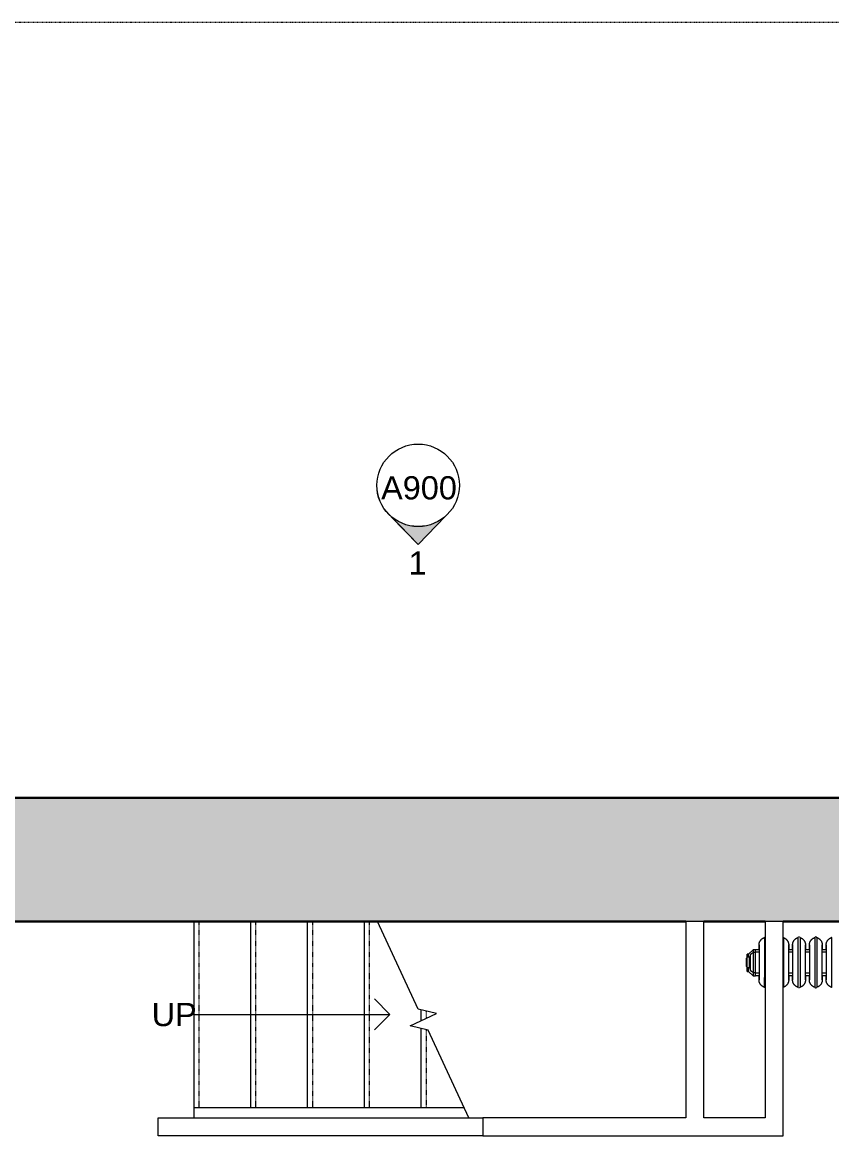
# Model space of a CAD drawing. Header units: inches. Extents: x -1287 to 1590, y -3558 to 989.
# Drawn here: x 69.1 to 225.9, y 773 to 988.8 of the extents above; entities that cross this region are included whole.
import ezdxf

# ---------------------------------------------------------------- set-up
doc = ezdxf.new("R2010")
doc.units = ezdxf.units.IN
doc.header["$MEASUREMENT"] = 0
doc.linetypes.add('Dash_2_', pattern=[0.25, 0.125, -0.125])
doc.linetypes.add('Overhead 1_16_', pattern=[0.101562, 0.0625, -0.039062])
for name, color, linetype, lineweight in [('A-GENM', 13, 'Continuous', 9), ('A-WALL', 113, 'Continuous', 18), ('A-WALL-PATT', 111, 'Continuous', 18), ('G-ANNO-SYMB', 111, 'Continuous', 9), ('I-WALL', 2, 'Continuous', 18), ('S-STRS', 31, 'Continuous', 18), ('S-STRS-ANNO', 31, 'Continuous', 9), ('S-STRS-IDEN', 31, 'Continuous', 9), ('S-STRS-MBND', 31, 'Continuous', 18)]:
    doc.layers.add(name, color=color, linetype=linetype, lineweight=lineweight)
doc.styles.add('Arial', font='arial.ttf', dxfattribs={"height": 4.5})
doc.styles.add('Swis721 Lt BT', font='swissl.ttf', dxfattribs={"height": 4.5})

# ---------------------------------------------------------------- blocks, each defined once
blk = doc.blocks.new('Cast_Iron_Radiator_8182 - Cast_Iron_Radiator_8182-V67-1st Floor Construction')
at = {"layer": 'A-GENM'}
for p, q in [((0.97, 4.81), (0.94, 4.85)), ((0.97, 1), (0.97, 4.81)), ((3.81, 4.85), (3.78, 4.81)), ((3.78, 1), (3.78, 4.81)), ((4, 4.93), (3.96, 4.93)), ((4.04, 4.93), (4, 4.93)), ((4.22, 4.81), (4.19, 4.85)), ((4.22, 1), (4.22, 4.81)), ((7.06, 4.85), (7.03, 4.81)), ((7.03, 1), (7.03, 4.81)), ((7.25, 4.93), (7.21, 4.93)), ((7.29, 4.93), (7.25, 4.93)), ((7.47, 4.81), (7.44, 4.85)), ((7.47, 1), (7.47, 4.81)), ((10.31, 4.85), (10.28, 4.81)), ((10.28, 1), (10.28, 4.81)), ((13.97, 4.81), (13.94, 4.85)), ((13.97, 1), (13.97, 4.81)), ((2.75, 2.56), (2, 2.56)), ((6, 2.56), (5.25, 2.56)), ((9.25, 2.56), (8.5, 2.56)), ((15.7, 2.56), (15, 2.56)), ((16.11, 2.57), (15.7, 2.57)), ((15.7, 2.57), (15.7, 2.56)), ((15.7, 2.55), (15.7, 2.44)), ((15.7, 2.45), (15.7, 2.3)), ((15.7, 2.29), (15.7, 2.02)), ((17.06, 1.77), (16.11, 2.57)), ((16.11, 1.92), (16.11, 2.57)), ((0.97, -1), (0.97, 1)), ((2.82, 2), (1.93, 2)), ((2, -1), (2, 1)), ((2.75, 1), (2.75, -1)), ((3.78, -1), (3.78, 1)), ((4.22, -1), (4.22, 1)), ((6.07, 2), (5.18, 2)), ((5.25, -1), (5.25, 1)), ((6, 1), (6, -1)), ((7.03, -1), (7.03, 1)), ((7.47, -1), (7.47, 1)), ((9.32, 2), (8.43, 2)), ((8.5, -1), (8.5, 1)), ((9.25, 1), (9.25, -1)), ((10.28, -1), (10.28, 1)), ((13.97, -1), (13.97, 1)), ((15.7, 2), (14.93, 2)), ((15, -1), (15, 1)), ((15.7, 2), (15.7, -2)), ((16.07, 1.93), (15.7, 1.93)), ((16.62, 1.55), (16.07, 1.93)), ((16.07, 1.93), (16.07, -1.93)), ((16.85, 0.99), (16.62, 1.55)), ((16.62, 1.55), (16.62, -1.55)), ((17.27, 0.99), (16.85, 0.99)), ((16.85, 0.99), (16.85, -0.99)), ((17.31, 1.77), (17.06, 1.77)), ((17.06, 1.77), (17.06, 1.01)), ((17.45, 0.82), (17.27, 0.99)), ((17.27, 0.99), (17.27, -0.99)), ((17.31, 1.77), (17.31, 0.96)), ((17.45, 0.82), (17.45, -0.82)), ((0.97, -4.81), (0.97, -1)), ((1.93, -2), (2.82, -2)), ((3.78, -4.81), (3.78, -1)), ((4.22, -4.81), (4.22, -1)), ((5.18, -2), (6.07, -2)), ((7.03, -4.81), (7.03, -1)), ((7.47, -4.81), (7.47, -1)), ((8.43, -2), (9.32, -2)), ((10.28, -4.81), (10.28, -1)), ((13.97, -4.81), (13.97, -1)), ((14.93, -2), (15.7, -2)), ((15.7, -1.93), (16.07, -1.93)), ((15.7, -2.01), (15.7, -2.19)), ((16.07, -1.93), (16.62, -1.55)), ((16.11, -2.44), (17.06, -1.63)), ((16.11, -2.44), (16.11, -1.94)), ((16.62, -1.55), (16.85, -0.99)), ((16.85, -0.99), (17.27, -0.99)), ((17.06, -1.03), (17.06, -1.63)), ((17.06, -1.63), (17.31, -1.63)), ((17.27, -0.99), (17.45, -0.82)), ((17.31, -0.98), (17.31, -1.63)), ((2, -2.44), (2.75, -2.44)), ((5.25, -2.44), (6, -2.44)), ((8.5, -2.44), (9.25, -2.44)), ((15, -2.44), (15.7, -2.44)), ((15.7, -2.19), (15.7, -2.3)), ((15.7, -2.29), (15.7, -2.44)), ((15.7, -2.44), (16.11, -2.44)), ((0.94, -4.85), (0.97, -4.81)), ((3.78, -4.81), (3.81, -4.85)), ((3.96, -4.93), (4, -4.93)), ((4, -4.93), (4.04, -4.93)), ((4.19, -4.85), (4.22, -4.81)), ((7.03, -4.81), (7.06, -4.85)), ((7.21, -4.93), (7.25, -4.93)), ((7.25, -4.93), (7.29, -4.93)), ((7.44, -4.85), (7.47, -4.81)), ((10.28, -4.81), (10.31, -4.85)), ((13.94, -4.85), (13.97, -4.81))]:
    blk.add_line(p, q, dxfattribs=at)
at = {"layer": 'A-GENM', "flags": 128}
for points in [[(0.92, 4.88), (0.93, 4.87), (0.93, 4.87), (0.93, 4.86), (0.94, 4.85), (0.94, 4.85)], [(0.97, 4.81), (1.02, 4.79), (1.08, 4.77), (1.14, 4.74), (1.19, 4.72), (1.24, 4.69), (1.29, 4.66), (1.34, 4.62), (1.39, 4.59), (1.44, 4.55), (1.49, 4.51), (1.53, 4.47), (1.57, 4.43), (1.61, 4.39), (1.65, 4.34), (1.69, 4.3), (1.73, 4.25), (1.76, 4.2), (1.79, 4.15), (1.82, 4.1), (1.85, 4.04), (1.87, 3.99), (1.9, 3.93), (1.92, 3.88), (1.94, 3.82), (1.95, 3.76), (1.97, 3.7), (1.98, 3.64), (1.99, 3.58), (2, 3.52), (2, 3.47), (2, 3.41), (2, 3.38)], [(2.75, 3.38), (2.75, 3.44), (2.75, 3.5), (2.76, 3.56), (2.77, 3.62), (2.78, 3.68), (2.79, 3.74), (2.81, 3.8), (2.82, 3.85), (2.84, 3.91), (2.87, 3.97), (2.89, 4.02), (2.92, 4.08), (2.95, 4.13), (2.98, 4.18), (3.01, 4.23), (3.04, 4.28), (3.08, 4.33), (3.12, 4.37), (3.16, 4.42), (3.2, 4.46), (3.25, 4.5), (3.29, 4.54), (3.34, 4.58), (3.39, 4.61), (3.44, 4.65), (3.49, 4.68), (3.54, 4.71), (3.59, 4.73), (3.65, 4.76), (3.7, 4.78), (3.76, 4.8)], [(3.81, 4.85), (3.81, 4.85), (3.82, 4.86), (3.82, 4.87), (3.83, 4.87), (3.83, 4.88)], [(3.84, 4.89), (3.85, 4.89), (3.85, 4.9), (3.86, 4.9), (3.87, 4.9)], [(3.88, 4.91), (3.88, 4.92), (3.89, 4.92), (3.9, 4.92), (3.91, 4.92), (3.91, 4.93)], [(4.09, 4.93), (4.1, 4.92), (4.1, 4.92), (4.11, 4.92), (4.12, 4.91), (4.12, 4.91)], [(4.14, 4.9), (4.14, 4.9), (4.15, 4.9), (4.15, 4.89), (4.16, 4.89)], [(4.17, 4.88), (4.18, 4.87), (4.18, 4.87), (4.18, 4.86), (4.19, 4.85), (4.19, 4.85)], [(4.22, 4.81), (4.27, 4.79), (4.33, 4.77), (4.39, 4.74), (4.44, 4.72), (4.49, 4.69), (4.54, 4.66), (4.59, 4.62), (4.64, 4.59), (4.69, 4.55), (4.74, 4.51), (4.78, 4.47), (4.82, 4.43), (4.86, 4.39), (4.9, 4.34), (4.94, 4.3), (4.98, 4.25), (5.01, 4.2), (5.04, 4.15), (5.07, 4.1), (5.1, 4.04), (5.12, 3.99), (5.15, 3.93), (5.17, 3.88), (5.19, 3.82), (5.2, 3.76), (5.22, 3.7), (5.23, 3.64), (5.24, 3.58), (5.25, 3.52), (5.25, 3.47), (5.25, 3.41), (5.25, 3.38)], [(6, 3.38), (6, 3.44), (6, 3.5), (6.01, 3.56), (6.02, 3.62), (6.03, 3.68), (6.04, 3.74), (6.06, 3.8), (6.07, 3.85), (6.09, 3.91), (6.12, 3.97), (6.14, 4.02), (6.17, 4.08), (6.2, 4.13), (6.23, 4.18), (6.26, 4.23), (6.29, 4.28), (6.33, 4.33), (6.37, 4.37), (6.41, 4.42), (6.45, 4.46), (6.5, 4.5), (6.54, 4.54), (6.59, 4.58), (6.64, 4.61), (6.69, 4.65), (6.74, 4.68), (6.79, 4.71), (6.84, 4.73), (6.9, 4.76), (6.95, 4.78), (7.01, 4.8)], [(7.06, 4.85), (7.06, 4.85), (7.07, 4.86), (7.07, 4.87), (7.08, 4.87), (7.08, 4.88)], [(7.09, 4.89), (7.1, 4.89), (7.1, 4.9), (7.11, 4.9), (7.12, 4.9)], [(7.13, 4.91), (7.13, 4.92), (7.14, 4.92), (7.15, 4.92), (7.16, 4.92), (7.16, 4.93)], [(7.34, 4.93), (7.35, 4.92), (7.35, 4.92), (7.36, 4.92), (7.37, 4.91), (7.37, 4.91)], [(7.39, 4.9), (7.39, 4.9), (7.4, 4.9), (7.4, 4.89), (7.41, 4.89)], [(7.42, 4.88), (7.43, 4.87), (7.43, 4.87), (7.43, 4.86), (7.44, 4.85), (7.44, 4.85)], [(7.47, 4.81), (7.52, 4.79), (7.58, 4.77), (7.64, 4.74), (7.69, 4.72), (7.74, 4.69), (7.79, 4.66), (7.84, 4.62), (7.89, 4.59), (7.94, 4.55), (7.99, 4.51), (8.03, 4.47), (8.07, 4.43), (8.11, 4.39), (8.15, 4.34), (8.19, 4.3), (8.23, 4.25), (8.26, 4.2), (8.29, 4.15), (8.32, 4.1), (8.35, 4.04), (8.37, 3.99), (8.4, 3.93), (8.42, 3.88), (8.44, 3.82), (8.45, 3.76), (8.47, 3.7), (8.48, 3.64), (8.49, 3.58), (8.5, 3.52), (8.5, 3.47), (8.5, 3.41), (8.5, 3.38)], [(9.25, 3.38), (9.25, 3.44), (9.25, 3.5), (9.26, 3.56), (9.27, 3.62), (9.28, 3.68), (9.29, 3.74), (9.31, 3.8), (9.32, 3.85), (9.34, 3.91), (9.37, 3.97), (9.39, 4.02), (9.42, 4.08), (9.45, 4.13), (9.48, 4.18), (9.51, 4.23), (9.54, 4.28), (9.58, 4.33), (9.62, 4.37), (9.66, 4.42), (9.7, 4.46), (9.75, 4.5), (9.79, 4.54), (9.84, 4.58), (9.89, 4.61), (9.94, 4.65), (9.99, 4.68), (10.04, 4.71), (10.09, 4.73), (10.15, 4.76), (10.2, 4.78), (10.26, 4.8)], [(10.31, 4.85), (10.31, 4.85), (10.32, 4.86), (10.32, 4.87), (10.33, 4.87), (10.33, 4.88)], [(13.84, 4.93), (13.85, 4.92), (13.85, 4.92), (13.86, 4.92), (13.87, 4.91), (13.87, 4.91)], [(13.89, 4.9), (13.89, 4.9), (13.9, 4.9), (13.9, 4.89), (13.91, 4.89)], [(13.92, 4.88), (13.93, 4.87), (13.93, 4.87), (13.93, 4.86), (13.94, 4.85), (13.94, 4.85)], [(13.97, 4.81), (14.02, 4.79), (14.08, 4.77), (14.14, 4.74), (14.19, 4.72), (14.24, 4.69), (14.29, 4.66), (14.34, 4.62), (14.39, 4.59), (14.44, 4.55), (14.49, 4.51), (14.53, 4.47), (14.57, 4.43), (14.61, 4.39), (14.65, 4.34), (14.69, 4.3), (14.73, 4.25), (14.76, 4.2), (14.79, 4.15), (14.82, 4.1), (14.85, 4.04), (14.87, 3.99), (14.9, 3.93), (14.92, 3.88), (14.94, 3.82), (14.95, 3.76), (14.97, 3.7), (14.98, 3.64), (14.99, 3.58), (15, 3.52), (15, 3.47), (15, 3.41), (15, 3.38)], [(2, 1), (2, 1.1), (2, 1.19), (2, 1.29), (2, 1.38), (2, 1.47), (2, 1.57), (2, 1.66), (2, 1.75), (2, 1.84), (2, 1.93), (2, 2.02), (2, 2.1), (2, 2.18), (2, 2.27), (2, 2.35), (2, 2.42), (2, 2.5), (2, 2.57), (2, 2.64), (2, 2.71), (2, 2.77), (2, 2.84), (2, 2.9), (2, 2.95), (2, 3.01), (2, 3.06), (2, 3.1), (2, 3.15), (2, 3.18), (2, 3.22), (2, 3.25), (2, 3.28), (2, 3.31), (2, 3.33), (2, 3.35), (2, 3.36), (2, 3.37), (2, 3.38), (2, 3.38), (2, 3.38)], [(2, 3.38), (2, 3.38), (2, 3.38), (2, 3.37), (2, 3.35), (2, 3.34), (2, 3.31), (2, 3.29), (2, 3.26), (2, 3.23), (2, 3.19), (2, 3.16), (2, 3.11), (2, 3.07), (2, 3.02), (2, 2.97), (2, 2.91), (2, 2.85), (2, 2.79), (2, 2.73), (2, 2.66), (2, 2.59), (2, 2.56)], [(2.75, 3.38), (2.75, 3.38), (2.75, 3.38), (2.75, 3.37), (2.75, 3.35), (2.75, 3.34), (2.75, 3.31), (2.75, 3.29), (2.75, 3.26), (2.75, 3.23), (2.75, 3.19), (2.75, 3.16), (2.75, 3.11), (2.75, 3.07), (2.75, 3.02), (2.75, 2.97), (2.75, 2.91), (2.75, 2.85), (2.75, 2.79), (2.75, 2.73), (2.75, 2.66), (2.75, 2.59), (2.75, 2.52), (2.75, 2.44), (2.75, 2.37), (2.75, 2.29), (2.75, 2.21), (2.75, 2.12), (2.75, 2.04), (2.75, 1.95), (2.75, 1.86), (2.75, 1.77), (2.75, 1.68), (2.75, 1.59), (2.75, 1.5), (2.75, 1.41), (2.75, 1.31), (2.75, 1.22), (2.75, 1.12), (2.75, 1.03), (2.75, 1)], [(2.75, 2.57), (2.75, 2.64), (2.75, 2.71), (2.75, 2.77), (2.75, 2.84), (2.75, 2.9), (2.75, 2.95), (2.75, 3.01), (2.75, 3.06), (2.75, 3.1), (2.75, 3.15), (2.75, 3.18), (2.75, 3.22), (2.75, 3.25), (2.75, 3.28), (2.75, 3.31), (2.75, 3.33), (2.75, 3.35), (2.75, 3.36), (2.75, 3.37), (2.75, 3.38), (2.75, 3.38), (2.75, 3.38)], [(5.25, 1), (5.25, 1.1), (5.25, 1.19), (5.25, 1.29), (5.25, 1.38), (5.25, 1.47), (5.25, 1.57), (5.25, 1.66), (5.25, 1.75), (5.25, 1.84), (5.25, 1.93), (5.25, 2.02), (5.25, 2.1), (5.25, 2.18), (5.25, 2.27), (5.25, 2.35), (5.25, 2.42), (5.25, 2.5), (5.25, 2.57), (5.25, 2.64), (5.25, 2.71), (5.25, 2.77), (5.25, 2.84), (5.25, 2.9), (5.25, 2.95), (5.25, 3.01), (5.25, 3.06), (5.25, 3.1), (5.25, 3.15), (5.25, 3.18), (5.25, 3.22), (5.25, 3.25), (5.25, 3.28), (5.25, 3.31), (5.25, 3.33), (5.25, 3.35), (5.25, 3.36), (5.25, 3.37), (5.25, 3.38), (5.25, 3.38), (5.25, 3.38)], [(5.25, 3.38), (5.25, 3.38), (5.25, 3.38), (5.25, 3.37), (5.25, 3.35), (5.25, 3.34), (5.25, 3.31), (5.25, 3.29), (5.25, 3.26), (5.25, 3.23), (5.25, 3.19), (5.25, 3.16), (5.25, 3.11), (5.25, 3.07), (5.25, 3.02), (5.25, 2.97), (5.25, 2.91), (5.25, 2.85), (5.25, 2.79), (5.25, 2.73), (5.25, 2.66), (5.25, 2.59), (5.25, 2.56)], [(6, 3.38), (6, 3.38), (6, 3.38), (6, 3.37), (6, 3.35), (6, 3.34), (6, 3.31), (6, 3.29), (6, 3.26), (6, 3.23), (6, 3.19), (6, 3.16), (6, 3.11), (6, 3.07), (6, 3.02), (6, 2.97), (6, 2.91), (6, 2.85), (6, 2.79), (6, 2.73), (6, 2.66), (6, 2.59), (6, 2.52), (6, 2.44), (6, 2.37), (6, 2.29), (6, 2.21), (6, 2.12), (6, 2.04), (6, 1.95), (6, 1.86), (6, 1.77), (6, 1.68), (6, 1.59), (6, 1.5), (6, 1.41), (6, 1.31), (6, 1.22), (6, 1.12), (6, 1.03), (6, 1)], [(6, 2.57), (6, 2.64), (6, 2.71), (6, 2.77), (6, 2.84), (6, 2.9), (6, 2.95), (6, 3.01), (6, 3.06), (6, 3.1), (6, 3.15), (6, 3.18), (6, 3.22), (6, 3.25), (6, 3.28), (6, 3.31), (6, 3.33), (6, 3.35), (6, 3.36), (6, 3.37), (6, 3.38), (6, 3.38), (6, 3.38)], [(8.5, 1), (8.5, 1.1), (8.5, 1.19), (8.5, 1.29), (8.5, 1.38), (8.5, 1.47), (8.5, 1.57), (8.5, 1.66), (8.5, 1.75), (8.5, 1.84), (8.5, 1.93), (8.5, 2.02), (8.5, 2.1), (8.5, 2.18), (8.5, 2.27), (8.5, 2.35), (8.5, 2.42), (8.5, 2.5), (8.5, 2.57), (8.5, 2.64), (8.5, 2.71), (8.5, 2.77), (8.5, 2.84), (8.5, 2.9), (8.5, 2.95), (8.5, 3.01), (8.5, 3.06), (8.5, 3.1), (8.5, 3.15), (8.5, 3.18), (8.5, 3.22), (8.5, 3.25), (8.5, 3.28), (8.5, 3.31), (8.5, 3.33), (8.5, 3.35), (8.5, 3.36), (8.5, 3.37), (8.5, 3.38), (8.5, 3.38), (8.5, 3.38)], [(8.5, 3.38), (8.5, 3.38), (8.5, 3.38), (8.5, 3.37), (8.5, 3.35), (8.5, 3.34), (8.5, 3.31), (8.5, 3.29), (8.5, 3.26), (8.5, 3.23), (8.5, 3.19), (8.5, 3.16), (8.5, 3.11), (8.5, 3.07), (8.5, 3.02), (8.5, 2.97), (8.5, 2.91), (8.5, 2.85), (8.5, 2.79), (8.5, 2.73), (8.5, 2.66), (8.5, 2.59), (8.5, 2.56)], [(9.25, 3.38), (9.25, 3.38), (9.25, 3.38), (9.25, 3.37), (9.25, 3.35), (9.25, 3.34), (9.25, 3.31), (9.25, 3.29), (9.25, 3.26), (9.25, 3.23), (9.25, 3.19), (9.25, 3.16), (9.25, 3.11), (9.25, 3.07), (9.25, 3.02), (9.25, 2.97), (9.25, 2.91), (9.25, 2.85), (9.25, 2.79), (9.25, 2.73), (9.25, 2.66), (9.25, 2.59), (9.25, 2.52), (9.25, 2.44), (9.25, 2.37), (9.25, 2.29), (9.25, 2.21), (9.25, 2.12), (9.25, 2.04), (9.25, 1.95), (9.25, 1.86), (9.25, 1.77), (9.25, 1.68), (9.25, 1.59), (9.25, 1.5), (9.25, 1.41), (9.25, 1.31), (9.25, 1.22), (9.25, 1.12), (9.25, 1.03), (9.25, 1)], [(9.25, 2.57), (9.25, 2.64), (9.25, 2.71), (9.25, 2.77), (9.25, 2.84), (9.25, 2.9), (9.25, 2.95), (9.25, 3.01), (9.25, 3.06), (9.25, 3.1), (9.25, 3.15), (9.25, 3.18), (9.25, 3.22), (9.25, 3.25), (9.25, 3.28), (9.25, 3.31), (9.25, 3.33), (9.25, 3.35), (9.25, 3.36), (9.25, 3.37), (9.25, 3.38), (9.25, 3.38), (9.25, 3.38)], [(15, 1), (15, 1.1), (15, 1.19), (15, 1.29), (15, 1.38), (15, 1.47), (15, 1.57), (15, 1.66), (15, 1.75), (15, 1.84), (15, 1.93), (15, 2.02), (15, 2.1), (15, 2.18), (15, 2.27), (15, 2.35), (15, 2.42), (15, 2.5), (15, 2.57), (15, 2.64), (15, 2.71), (15, 2.77), (15, 2.84), (15, 2.9), (15, 2.95), (15, 3.01), (15, 3.06), (15, 3.1), (15, 3.15), (15, 3.18), (15, 3.22), (15, 3.25), (15, 3.28), (15, 3.31), (15, 3.33), (15, 3.35), (15, 3.36), (15, 3.37), (15, 3.38), (15, 3.38), (15, 3.38)], [(15, 3.38), (15, 3.38), (15, 3.38), (15, 3.37), (15, 3.35), (15, 3.34), (15, 3.31), (15, 3.29), (15, 3.26), (15, 3.23), (15, 3.19), (15, 3.16), (15, 3.11), (15, 3.07), (15, 3.02), (15, 2.97), (15, 2.91), (15, 2.85), (15, 2.79), (15, 2.73), (15, 2.66), (15, 2.59), (15, 2.56)], [(2, -3.38), (2, -3.38), (2, -3.38), (2, -3.37), (2, -3.35), (2, -3.34), (2, -3.31), (2, -3.29), (2, -3.26), (2, -3.23), (2, -3.19), (2, -3.16), (2, -3.11), (2, -3.07), (2, -3.02), (2, -2.97), (2, -2.91), (2, -2.85), (2, -2.79), (2, -2.73), (2, -2.66), (2, -2.59), (2, -2.52), (2, -2.44), (2, -2.37), (2, -2.29), (2, -2.21), (2, -2.12), (2, -2.04), (2, -1.95), (2, -1.86), (2, -1.77), (2, -1.68), (2, -1.59), (2, -1.5), (2, -1.41), (2, -1.31), (2, -1.22), (2, -1.12), (2, -1.03), (2, -1)], [(2.75, -1), (2.75, -1.1), (2.75, -1.19), (2.75, -1.29), (2.75, -1.38), (2.75, -1.47), (2.75, -1.57), (2.75, -1.66), (2.75, -1.75), (2.75, -1.84), (2.75, -1.93), (2.75, -2.02), (2.75, -2.1), (2.75, -2.18), (2.75, -2.27), (2.75, -2.35), (2.75, -2.42), (2.75, -2.5), (2.75, -2.57), (2.75, -2.64), (2.75, -2.71), (2.75, -2.77), (2.75, -2.84), (2.75, -2.9), (2.75, -2.95), (2.75, -3.01), (2.75, -3.06), (2.75, -3.1), (2.75, -3.15), (2.75, -3.18), (2.75, -3.22), (2.75, -3.25), (2.75, -3.28), (2.75, -3.31), (2.75, -3.33), (2.75, -3.35), (2.75, -3.36), (2.75, -3.37), (2.75, -3.38), (2.75, -3.38), (2.75, -3.38)], [(5.25, -3.38), (5.25, -3.38), (5.25, -3.38), (5.25, -3.37), (5.25, -3.35), (5.25, -3.34), (5.25, -3.31), (5.25, -3.29), (5.25, -3.26), (5.25, -3.23), (5.25, -3.19), (5.25, -3.16), (5.25, -3.11), (5.25, -3.07), (5.25, -3.02), (5.25, -2.97), (5.25, -2.91), (5.25, -2.85), (5.25, -2.79), (5.25, -2.73), (5.25, -2.66), (5.25, -2.59), (5.25, -2.52), (5.25, -2.44), (5.25, -2.37), (5.25, -2.29), (5.25, -2.21), (5.25, -2.12), (5.25, -2.04), (5.25, -1.95), (5.25, -1.86), (5.25, -1.77), (5.25, -1.68), (5.25, -1.59), (5.25, -1.5), (5.25, -1.41), (5.25, -1.31), (5.25, -1.22), (5.25, -1.12), (5.25, -1.03), (5.25, -1)], [(6, -1), (6, -1.1), (6, -1.19), (6, -1.29), (6, -1.38), (6, -1.47), (6, -1.57), (6, -1.66), (6, -1.75), (6, -1.84), (6, -1.93), (6, -2.02), (6, -2.1), (6, -2.18), (6, -2.27), (6, -2.35), (6, -2.42), (6, -2.5), (6, -2.57), (6, -2.64), (6, -2.71), (6, -2.77), (6, -2.84), (6, -2.9), (6, -2.95), (6, -3.01), (6, -3.06), (6, -3.1), (6, -3.15), (6, -3.18), (6, -3.22), (6, -3.25), (6, -3.28), (6, -3.31), (6, -3.33), (6, -3.35), (6, -3.36), (6, -3.37), (6, -3.38), (6, -3.38), (6, -3.38)], [(8.5, -3.38), (8.5, -3.38), (8.5, -3.38), (8.5, -3.37), (8.5, -3.35), (8.5, -3.34), (8.5, -3.31), (8.5, -3.29), (8.5, -3.26), (8.5, -3.23), (8.5, -3.19), (8.5, -3.16), (8.5, -3.11), (8.5, -3.07), (8.5, -3.02), (8.5, -2.97), (8.5, -2.91), (8.5, -2.85), (8.5, -2.79), (8.5, -2.73), (8.5, -2.66), (8.5, -2.59), (8.5, -2.52), (8.5, -2.44), (8.5, -2.37), (8.5, -2.29), (8.5, -2.21), (8.5, -2.12), (8.5, -2.04), (8.5, -1.95), (8.5, -1.86), (8.5, -1.77), (8.5, -1.68), (8.5, -1.59), (8.5, -1.5), (8.5, -1.41), (8.5, -1.31), (8.5, -1.22), (8.5, -1.12), (8.5, -1.03), (8.5, -1)], [(9.25, -1), (9.25, -1.1), (9.25, -1.19), (9.25, -1.29), (9.25, -1.38), (9.25, -1.47), (9.25, -1.57), (9.25, -1.66), (9.25, -1.75), (9.25, -1.84), (9.25, -1.93), (9.25, -2.02), (9.25, -2.1), (9.25, -2.18), (9.25, -2.27), (9.25, -2.35), (9.25, -2.42), (9.25, -2.5), (9.25, -2.57), (9.25, -2.64), (9.25, -2.71), (9.25, -2.77), (9.25, -2.84), (9.25, -2.9), (9.25, -2.95), (9.25, -3.01), (9.25, -3.06), (9.25, -3.1), (9.25, -3.15), (9.25, -3.18), (9.25, -3.22), (9.25, -3.25), (9.25, -3.28), (9.25, -3.31), (9.25, -3.33), (9.25, -3.35), (9.25, -3.36), (9.25, -3.37), (9.25, -3.38), (9.25, -3.38), (9.25, -3.38)], [(15, -3.38), (15, -3.38), (15, -3.38), (15, -3.37), (15, -3.35), (15, -3.34), (15, -3.31), (15, -3.29), (15, -3.26), (15, -3.23), (15, -3.19), (15, -3.16), (15, -3.11), (15, -3.07), (15, -3.02), (15, -2.97), (15, -2.91), (15, -2.85), (15, -2.79), (15, -2.73), (15, -2.66), (15, -2.59), (15, -2.52), (15, -2.44), (15, -2.37), (15, -2.29), (15, -2.21), (15, -2.12), (15, -2.04), (15, -1.95), (15, -1.86), (15, -1.77), (15, -1.68), (15, -1.59), (15, -1.5), (15, -1.41), (15, -1.31), (15, -1.22), (15, -1.12), (15, -1.03), (15, -1)], [(2, -3.38), (2, -3.44), (2, -3.5), (1.99, -3.56), (1.98, -3.62), (1.97, -3.68), (1.96, -3.74), (1.94, -3.8), (1.93, -3.85), (1.91, -3.91), (1.88, -3.97), (1.86, -4.02), (1.83, -4.08), (1.8, -4.13), (1.77, -4.18), (1.74, -4.23), (1.71, -4.28), (1.67, -4.33), (1.63, -4.37), (1.59, -4.42), (1.55, -4.46), (1.5, -4.5), (1.46, -4.54), (1.41, -4.58), (1.36, -4.61), (1.31, -4.65), (1.26, -4.68), (1.21, -4.71), (1.16, -4.73), (1.1, -4.76), (1.05, -4.78), (0.99, -4.8)], [(2, -2.44), (2, -2.5), (2, -2.57), (2, -2.64), (2, -2.71), (2, -2.77), (2, -2.84), (2, -2.9), (2, -2.95), (2, -3.01), (2, -3.06), (2, -3.1), (2, -3.15), (2, -3.18), (2, -3.22), (2, -3.25), (2, -3.28), (2, -3.31), (2, -3.33), (2, -3.35), (2, -3.36), (2, -3.37), (2, -3.38), (2, -3.38), (2, -3.38)], [(2.75, -3.38), (2.75, -3.38), (2.75, -3.38), (2.75, -3.37), (2.75, -3.35), (2.75, -3.34), (2.75, -3.31), (2.75, -3.29), (2.75, -3.26), (2.75, -3.23), (2.75, -3.19), (2.75, -3.16), (2.75, -3.11), (2.75, -3.07), (2.75, -3.02), (2.75, -2.97), (2.75, -2.91), (2.75, -2.85), (2.75, -2.79), (2.75, -2.73), (2.75, -2.66), (2.75, -2.59), (2.75, -2.52), (2.75, -2.44)], [(3.78, -4.81), (3.73, -4.79), (3.67, -4.77), (3.61, -4.74), (3.56, -4.72), (3.51, -4.69), (3.46, -4.66), (3.41, -4.62), (3.36, -4.59), (3.31, -4.55), (3.26, -4.51), (3.22, -4.47), (3.18, -4.43), (3.14, -4.39), (3.1, -4.34), (3.06, -4.3), (3.02, -4.25), (2.99, -4.2), (2.96, -4.15), (2.93, -4.1), (2.9, -4.04), (2.88, -3.99), (2.85, -3.93), (2.83, -3.88), (2.81, -3.82), (2.8, -3.76), (2.78, -3.7), (2.77, -3.64), (2.76, -3.58), (2.75, -3.52), (2.75, -3.47), (2.75, -3.41), (2.75, -3.38)], [(5.25, -3.38), (5.25, -3.44), (5.25, -3.5), (5.24, -3.56), (5.23, -3.62), (5.22, -3.68), (5.21, -3.74), (5.19, -3.8), (5.18, -3.85), (5.16, -3.91), (5.13, -3.97), (5.11, -4.02), (5.08, -4.08), (5.05, -4.13), (5.02, -4.18), (4.99, -4.23), (4.96, -4.28), (4.92, -4.33), (4.88, -4.37), (4.84, -4.42), (4.8, -4.46), (4.75, -4.5), (4.71, -4.54), (4.66, -4.58), (4.61, -4.61), (4.56, -4.65), (4.51, -4.68), (4.46, -4.71), (4.41, -4.73), (4.35, -4.76), (4.3, -4.78), (4.24, -4.8)], [(5.25, -2.44), (5.25, -2.5), (5.25, -2.57), (5.25, -2.64), (5.25, -2.71), (5.25, -2.77), (5.25, -2.84), (5.25, -2.9), (5.25, -2.95), (5.25, -3.01), (5.25, -3.06), (5.25, -3.1), (5.25, -3.15), (5.25, -3.18), (5.25, -3.22), (5.25, -3.25), (5.25, -3.28), (5.25, -3.31), (5.25, -3.33), (5.25, -3.35), (5.25, -3.36), (5.25, -3.37), (5.25, -3.38), (5.25, -3.38), (5.25, -3.38)], [(6, -3.38), (6, -3.38), (6, -3.38), (6, -3.37), (6, -3.35), (6, -3.34), (6, -3.31), (6, -3.29), (6, -3.26), (6, -3.23), (6, -3.19), (6, -3.16), (6, -3.11), (6, -3.07), (6, -3.02), (6, -2.97), (6, -2.91), (6, -2.85), (6, -2.79), (6, -2.73), (6, -2.66), (6, -2.59), (6, -2.52), (6, -2.44)], [(7.03, -4.81), (6.98, -4.79), (6.92, -4.77), (6.86, -4.74), (6.81, -4.72), (6.76, -4.69), (6.71, -4.66), (6.66, -4.62), (6.61, -4.59), (6.56, -4.55), (6.51, -4.51), (6.47, -4.47), (6.43, -4.43), (6.39, -4.39), (6.35, -4.34), (6.31, -4.3), (6.27, -4.25), (6.24, -4.2), (6.21, -4.15), (6.18, -4.1), (6.15, -4.04), (6.13, -3.99), (6.1, -3.93), (6.08, -3.88), (6.06, -3.82), (6.05, -3.76), (6.03, -3.7), (6.02, -3.64), (6.01, -3.58), (6, -3.52), (6, -3.47), (6, -3.41), (6, -3.38)], [(8.5, -3.38), (8.5, -3.44), (8.5, -3.5), (8.49, -3.56), (8.48, -3.62), (8.47, -3.68), (8.46, -3.74), (8.44, -3.8), (8.43, -3.85), (8.41, -3.91), (8.38, -3.97), (8.36, -4.02), (8.33, -4.08), (8.3, -4.13), (8.27, -4.18), (8.24, -4.23), (8.21, -4.28), (8.17, -4.33), (8.13, -4.37), (8.09, -4.42), (8.05, -4.46), (8, -4.5), (7.96, -4.54), (7.91, -4.58), (7.86, -4.61), (7.81, -4.65), (7.76, -4.68), (7.71, -4.71), (7.66, -4.73), (7.6, -4.76), (7.55, -4.78), (7.49, -4.8)], [(8.5, -2.44), (8.5, -2.5), (8.5, -2.57), (8.5, -2.64), (8.5, -2.71), (8.5, -2.77), (8.5, -2.84), (8.5, -2.9), (8.5, -2.95), (8.5, -3.01), (8.5, -3.06), (8.5, -3.1), (8.5, -3.15), (8.5, -3.18), (8.5, -3.22), (8.5, -3.25), (8.5, -3.28), (8.5, -3.31), (8.5, -3.33), (8.5, -3.35), (8.5, -3.36), (8.5, -3.37), (8.5, -3.38), (8.5, -3.38), (8.5, -3.38)], [(9.25, -3.38), (9.25, -3.38), (9.25, -3.38), (9.25, -3.37), (9.25, -3.35), (9.25, -3.34), (9.25, -3.31), (9.25, -3.29), (9.25, -3.26), (9.25, -3.23), (9.25, -3.19), (9.25, -3.16), (9.25, -3.11), (9.25, -3.07), (9.25, -3.02), (9.25, -2.97), (9.25, -2.91), (9.25, -2.85), (9.25, -2.79), (9.25, -2.73), (9.25, -2.66), (9.25, -2.59), (9.25, -2.52), (9.25, -2.44)], [(10.28, -4.81), (10.23, -4.79), (10.17, -4.77), (10.11, -4.74), (10.06, -4.72), (10.01, -4.69), (9.96, -4.66), (9.91, -4.62), (9.86, -4.59), (9.81, -4.55), (9.76, -4.51), (9.72, -4.47), (9.68, -4.43), (9.64, -4.39), (9.6, -4.34), (9.56, -4.3), (9.52, -4.25), (9.49, -4.2), (9.46, -4.15), (9.43, -4.1), (9.4, -4.04), (9.38, -3.99), (9.35, -3.93), (9.33, -3.88), (9.31, -3.82), (9.3, -3.76), (9.28, -3.7), (9.27, -3.64), (9.26, -3.58), (9.25, -3.52), (9.25, -3.47), (9.25, -3.41), (9.25, -3.38)], [(15, -3.38), (15, -3.44), (15, -3.5), (14.99, -3.56), (14.98, -3.62), (14.97, -3.68), (14.96, -3.74), (14.94, -3.8), (14.93, -3.85), (14.91, -3.91), (14.88, -3.97), (14.86, -4.02), (14.83, -4.08), (14.8, -4.13), (14.77, -4.18), (14.74, -4.23), (14.71, -4.28), (14.67, -4.33), (14.63, -4.37), (14.59, -4.42), (14.55, -4.46), (14.5, -4.5), (14.46, -4.54), (14.41, -4.58), (14.36, -4.61), (14.31, -4.65), (14.26, -4.68), (14.21, -4.71), (14.16, -4.73), (14.1, -4.76), (14.05, -4.78), (13.99, -4.8)], [(15, -2.44), (15, -2.5), (15, -2.57), (15, -2.64), (15, -2.71), (15, -2.77), (15, -2.84), (15, -2.9), (15, -2.95), (15, -3.01), (15, -3.06), (15, -3.1), (15, -3.15), (15, -3.18), (15, -3.22), (15, -3.25), (15, -3.28), (15, -3.31), (15, -3.33), (15, -3.35), (15, -3.36), (15, -3.37), (15, -3.38), (15, -3.38), (15, -3.38)], [(0.94, -4.85), (0.94, -4.85), (0.93, -4.86), (0.93, -4.87), (0.92, -4.87), (0.92, -4.88)], [(3.83, -4.88), (3.82, -4.87), (3.82, -4.87), (3.82, -4.86), (3.81, -4.85), (3.81, -4.85)], [(3.86, -4.9), (3.86, -4.9), (3.85, -4.9), (3.85, -4.89), (3.84, -4.89)], [(3.91, -4.93), (3.9, -4.92), (3.9, -4.92), (3.89, -4.92), (3.88, -4.91), (3.88, -4.91)], [(4.12, -4.91), (4.12, -4.92), (4.11, -4.92), (4.1, -4.92), (4.09, -4.92), (4.09, -4.93)], [(4.16, -4.89), (4.15, -4.89), (4.15, -4.9), (4.14, -4.9), (4.13, -4.9)], [(4.19, -4.85), (4.19, -4.85), (4.18, -4.86), (4.18, -4.87), (4.17, -4.87), (4.17, -4.88)], [(7.08, -4.88), (7.07, -4.87), (7.07, -4.87), (7.07, -4.86), (7.06, -4.85), (7.06, -4.85)], [(7.11, -4.9), (7.11, -4.9), (7.1, -4.9), (7.1, -4.89), (7.09, -4.89)], [(7.16, -4.93), (7.15, -4.92), (7.15, -4.92), (7.14, -4.92), (7.13, -4.91), (7.13, -4.91)], [(7.37, -4.91), (7.37, -4.92), (7.36, -4.92), (7.35, -4.92), (7.34, -4.92), (7.34, -4.93)], [(7.41, -4.89), (7.4, -4.89), (7.4, -4.9), (7.39, -4.9), (7.38, -4.9)], [(7.44, -4.85), (7.44, -4.85), (7.43, -4.86), (7.43, -4.87), (7.42, -4.87), (7.42, -4.88)], [(10.33, -4.88), (10.32, -4.87), (10.32, -4.87), (10.32, -4.86), (10.31, -4.85), (10.31, -4.85)], [(13.87, -4.91), (13.87, -4.92), (13.86, -4.92), (13.85, -4.92), (13.84, -4.92), (13.84, -4.93)], [(13.91, -4.89), (13.9, -4.89), (13.9, -4.9), (13.89, -4.9), (13.88, -4.9)], [(13.94, -4.85), (13.94, -4.85), (13.93, -4.86), (13.93, -4.87), (13.92, -4.87), (13.92, -4.88)]]:
    blk.add_lwpolyline(points, dxfattribs=at)
blk = doc.blocks.new('Elevation - Filled Arrow 2-347888-1st Floor Construction')
at = {"layer": 'G-ANNO-SYMB'}
blk.add_circle((0, 0), 0.1664, dxfattribs=at)
blk = doc.blocks.new('Elevation - Filled Arrow-151867-1st Floor Construction')
at = {"layer": 'G-ANNO-SYMB'}
h = blk.add_hatch(color=256, dxfattribs=at)
edge = h.paths.add_edge_path(flags=0)
edge.add_line((0, 0.2393), (0.1103, 0.1247))
edge.add_arc((-0.0002, -0.0002), 0.1667, 48.498, 130.5571)
edge.add_line((-0.1085, 0.1265), (0, 0.2393))
for p, q in [((0, 0.2393), (-0.1085, 0.1265)), ((-0.1084, 0.1266), (0, 0.2393)), ((0, 0.2393), (-0.1084, 0.1266)), ((0, 0.2393), (0.11, 0.1249)), ((0.1103, 0.1247), (0, 0.2393))]:
    blk.add_line(p, q, dxfattribs=at)
blk.add_ellipse((-0.0002, -0.0001), major_axis=(-0.1667, 0), ratio=0.999376, start_param=3.141593, end_param=6.283185, dxfattribs=at)

msp = doc.modelspace()

# ---------------------------------------------------------------- hatches: boundary and pattern name
at = {"layer": 'A-WALL-PATT', "lineweight": 9}
msp.add_hatch(color=7, dxfattribs=at).paths.add_polyline_path([(480.78, 814.52), (480.78, 838.52), (1.72, 838.52), (1.72, 814.52), (464.28, 814.52)], flags=0)

# ---------------------------------------------------------------- linework, layer by layer
at = {"layer": 'A-WALL', "color": 8, "lineweight": 30}
for p, q in [((1.72, 838.52), (480.78, 838.52)), ((18.22, 814.52), (197.61, 814.52)), ((201.11, 814.52), (212.94, 814.52)), ((216.44, 814.52), (464.28, 814.52))]:
    msp.add_line(p, q, dxfattribs=at)
at = {"layer": 'A-WALL'}
for p, q in [((201.11, 814.52), (197.61, 814.52)), ((216.44, 814.52), (212.94, 814.52))]:
    msp.add_line(p, q, dxfattribs=at)
at = {"layer": 'G-ANNO-SYMB', "linetype": 'Dash_2_'}
msp.add_line((-64.8, 988.77), (1590.16, 988.77), dxfattribs=at)
at = {"layer": 'I-WALL'}
for p, q in [((197.61, 814.52), (197.61, 776.52)), ((201.11, 776.52), (201.11, 814.52)), ((212.94, 814.52), (212.94, 776.52)), ((216.44, 773.02), (216.44, 814.52)), ((197.61, 776.52), (158.29, 776.52)), ((158.29, 776.52), (158.29, 773.02)), ((212.94, 776.52), (201.11, 776.52)), ((158.29, 773.02), (216.44, 773.02))]:
    msp.add_line(p, q, dxfattribs=at)
at = {"layer": 'I-WALL', "lineweight": 9}
for p, q in [((95.43, 773.02), (95.43, 776.52)), ((95.43, 776.52), (102.28, 776.52)), ((155.6, 776.52), (158.29, 776.52)), ((158.29, 773.02), (95.43, 773.02))]:
    msp.add_line(p, q, dxfattribs=at)
at = {"layer": 'S-STRS', "lineweight": 9}
for p, q in [((102.28, 814.52), (102.28, 778.52)), ((113.28, 814.52), (113.28, 778.52)), ((124.28, 814.52), (124.28, 778.52)), ((135.28, 814.52), (135.28, 778.52)), ((146.28, 797.44), (146.28, 795.3)), ((146.28, 793.83), (146.28, 778.52)), ((102.28, 778.52), (102.28, 776.52)), ((102.28, 778.52), (113.28, 778.52)), ((113.28, 778.52), (124.28, 778.52)), ((124.28, 778.52), (135.28, 778.52)), ((135.28, 778.52), (146.28, 778.52)), ((146.28, 778.52), (154.67, 778.52)), ((102.28, 776.52), (155.6, 776.52))]:
    msp.add_line(p, q, dxfattribs=at)
at = {"layer": 'S-STRS', "linetype": 'Overhead 1_16_', "lineweight": 9}
for p, q in [((103.28, 814.52), (103.28, 778.52)), ((114.28, 814.52), (114.28, 778.52)), ((125.28, 814.52), (125.28, 778.52)), ((136.28, 814.52), (136.28, 778.52)), ((147.28, 797.2), (147.28, 795.77)), ((147.28, 793.58), (147.28, 778.52))]:
    msp.add_line(p, q, dxfattribs=at)
at = {"layer": 'S-STRS-ANNO'}
for p, q in [((140.28, 796.52), (137.28, 799.52)), ((102.28, 796.52), (113.28, 796.52)), ((113.28, 796.52), (124.28, 796.52)), ((124.28, 796.52), (135.28, 796.52)), ((135.28, 796.52), (140.28, 796.52)), ((140.28, 796.52), (137.28, 793.52))]:
    msp.add_line(p, q, dxfattribs=at)
at = {"layer": 'S-STRS-MBND', "lineweight": 9}
for p, q in [((145.79, 797.56), (137.88, 814.52)), ((144.19, 794.33), (149.29, 796.71)), ((149.29, 796.71), (145.79, 797.56)), ((147.69, 793.48), (144.19, 794.33)), ((155.6, 776.52), (147.69, 793.48))]:
    msp.add_line(p, q, dxfattribs=at)

# ---------------------------------------------------------------- block references
at = {"layer": 'A-GENM', "rotation": 179.9934950690584}
msp.add_blockref('Cast_Iron_Radiator_8182 - Cast_Iron_Radiator_8182-V67-1st Floor Construction', (226.78, 806.6), dxfattribs=at)
at = {"layer": 'G-ANNO-SYMB', "xscale": 47.99999999999997, "yscale": 47.99999999999997, "zscale": 47.99999999999997}
msp.add_blockref('Elevation - Filled Arrow 2-347888-1st Floor Construction', (145.76, 899.05), dxfattribs=at)
at = {"layer": 'G-ANNO-SYMB', "extrusion": (0, 0, -1), "xscale": 47.99999999999997, "yscale": 47.99999999999997, "zscale": 47.99999999999997, "rotation": 180}
msp.add_blockref('Elevation - Filled Arrow-151867-1st Floor Construction', (-145.76, 899.05), dxfattribs=at)

# ---------------------------------------------------------------- texts
at = {"layer": 'G-ANNO-SYMB', "char_height": 4.5, "attachment_point": 1}
for s, insert, width, style in [('A900', (138.58, 900.82), 17.877, 'Arial'), ('1', (143.9, 886.24), 4.0905, 'Swis721 Lt BT')]:
    msp.add_mtext(s, dxfattribs=dict(at, insert=insert, width=width, style=style))
at = {"layer": 'S-STRS-IDEN', "insert": (94.14, 798.76), "char_height": 4.5, "width": 9.7692, "attachment_point": 1, "line_spacing_factor": 1.005062, "style": 'Swis721 Lt BT'}
msp.add_mtext('UP', dxfattribs=at)

doc.saveas('drawing.dxf')
